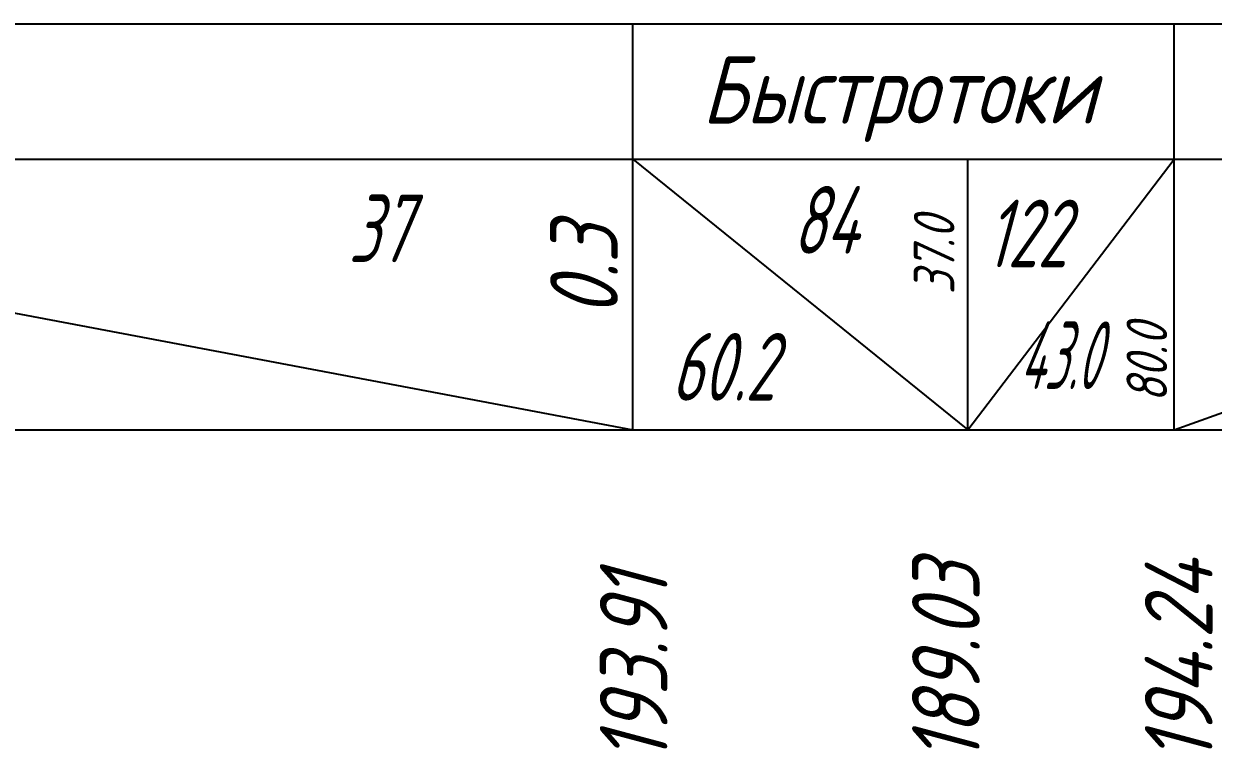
# Model space of a CAD drawing. Extents: x 2172 to 5772, y -842 to -248.
# Drawn here: x 4110.1 to 4154.04, y -675.85 to -649.04 of the extents above; entities that cross this region are included whole.
import ezdxf

# ---------------------------------------------------------------- set-up
doc = ezdxf.new("R2010")
doc.units = 0
doc.header["$MEASUREMENT"] = 0
doc.layers.get('0').update_dxf_attribs({"linetype": 'CONTINUOUS'})
for name, color, linetype in [('ЛЕВЫЙ_ЛОТОК_УКЛОНЫ', 7, 'CONTINUOUS'), ('ОТМЕТКИ_КЮВЕТОВ', 7, 'CONTINUOUS'), ('ЧЕРНЫЕ_ОТМЕТКИ', 7, 'CONTINUOUS')]:
    doc.layers.add(name, color=color, linetype=linetype)
doc.styles.add('ГОСТ', font='gost.TTF', dxfattribs={"oblique": 15, "height": 1})

msp = doc.modelspace()

# ---------------------------------------------------------------- linework, layer by layer
at = {"linetype": 'Continuous'}
for p, q in [((3396.596, -649.043), (4356.596, -649.043)), ((3396.596, -654.043), (4356.596, -654.043)), ((3396.596, -664.043), (4356.596, -664.043))]:
    msp.add_line(p, q, dxfattribs=at)
for points in [[(4132.596, -664.043), (4132.596, -649.043)], [(4152.596, -664.043), (4152.596, -649.043)]]:
    msp.add_lwpolyline(points, dxfattribs=at)
at = {"layer": 'ЛЕВЫЙ_ЛОТОК_УКЛОНЫ'}
msp.add_line((4079.586, -654.043), (4132.596, -664.043), dxfattribs=at)
at = {"layer": 'ОТМЕТКИ_КЮВЕТОВ'}
for p, q in [((4132.596, -654.043), (4144.977, -664.043)), ((4144.977, -664.043), (4144.977, -654.043)), ((4144.977, -664.043), (4152.596, -654.043)), ((4152.596, -664.043), (4180.596, -654.043))]:
    msp.add_line(p, q, dxfattribs=at)

# ---------------------------------------------------------------- texts
at = {"style": 'ГОСТ', "oblique": 15}
msp.add_text('Быстротоки', height=2.5, dxfattribs=at).set_placement((4135.143, -652.732))
at = {"layer": 'ЛЕВЫЙ_ЛОТОК_УКЛОНЫ', "style": 'ГОСТ', "oblique": 15}
msp.add_text('0.3', height=2.5, rotation=90, dxfattribs=at).set_placement((4132.042, -659.872))
at = {"layer": 'ОТМЕТКИ_КЮВЕТОВ', "style": 'ГОСТ', "oblique": 15}
for s, width, p in [('84', 0.8, (4138.487, -657.542)), ('37', 0.8, (4122.09, -657.853)), ('122', 0.8, (4145.627, -658.043)), ('43.0', 0.6, (4146.874, -662.543)), ('60.2', 0.8, (4133.996, -662.969))]:
    msp.add_text(s, height=2.5, dxfattribs=dict(at, width=width)).set_placement(p)
for s, p in [('37.0', (4144.477, -659.043)), ('80.0', (4152.336, -663.043))]:
    msp.add_text(s, height=1.5, rotation=90, dxfattribs=at).set_placement(p)
at = {"layer": 'ЧЕРНЫЕ_ОТМЕТКИ', "style": 'ГОСТ', "oblique": 15}
for s, p in [('189.03', (4145.413, -676.364)), ('194.24', (4154.013, -676.364)), ('193.91', (4133.877, -676.364))]:
    msp.add_text(s, height=2.5, rotation=90, dxfattribs=at).set_placement(p)

doc.saveas('drawing.dxf')
